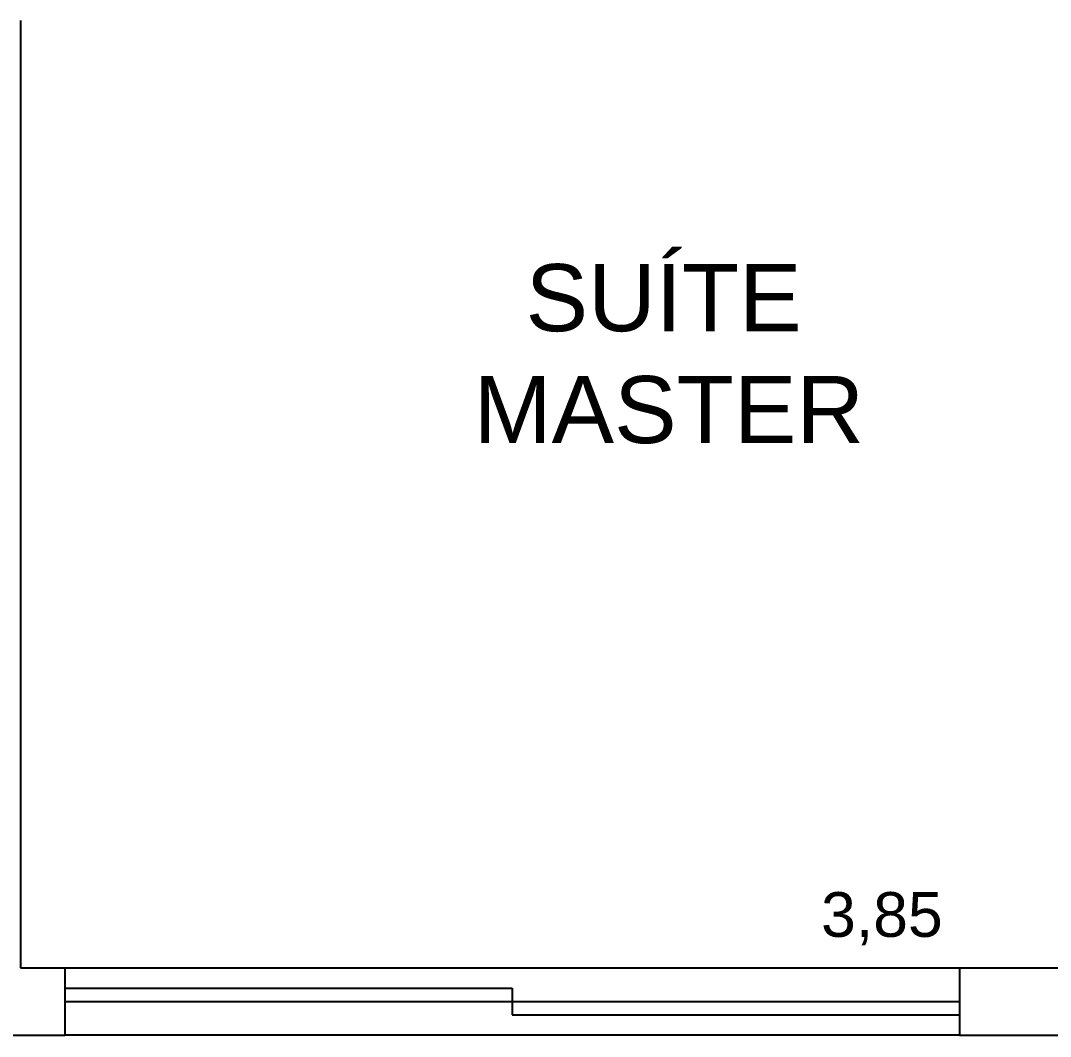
# Model space of a CAD drawing. Header units: millimetres. Extents: x 154.1 to 235.2, y 94.9 to 137.4.
# Drawn here: x 213.497 to 215.798, y 114.256 to 116.526 of the extents above; entities that cross this region are included whole.
import ezdxf

# ---------------------------------------------------------------- set-up
doc = ezdxf.new("R2010")
doc.units = ezdxf.units.MM
doc.header["$LTSCALE"] = 0.05
for name, color, linetype in [('Cotas', 6, 'Continuous'), ('Desnivel', 1, 'Continuous'), ('Janela', 2, 'Continuous'), ('Parede', 5, 'Continuous')]:
    doc.layers.add(name, color=color, linetype=linetype)
doc.styles.get("Standard").update_dxf_attribs({"font": 'arial.ttf'})
doc.dimstyles.new('ISO-25', dxfattribs={"dimtxt": 0.3, "dimasz": 2.5, "dimexe": 1.25, "dimexo": 0.625, "dimgap": 0.2, "dimtad": 1, "dimzin": 1, "dimtxsty": 'Standard', "dimcen": 2.5, "dimse1": 1, "dimse2": 1, "dimsd1": 1, "dimsd2": 1, "dimclrd": 6, "dimclrt": 2, "dimadec": 0, "dimazin": 0, "dimtfac": 1, "dimtmove": 0, "dimatfit": 3, "dimfxl": 1, "dimarcsym": 0})

# ---------------------------------------------------------------- blocks, each defined once
blk = doc.blocks.new('*D103')
at = {"layer": 'Defpoints', "color": 0}
for p in [(213.4968, 114.4091), (217.3468, 114.4091), (217.3468, 114.2591)]:
    blk.add_point(p, dxfattribs=at)
at = {"layer": 'Cotas', "color": 2, "insert": (215.4218, 114.5192), "char_height": 0.1, "attachment_point": 5}
blk.add_mtext('3,85', dxfattribs=at)
blk = doc.blocks.new('*D106')
at = {"layer": 'Defpoints', "color": 0}
for p in [(213.2068, 114.2591), (215.7585, 114.253), (215.7585, 113.8528)]:
    blk.add_point(p, dxfattribs=at)
at = {"layer": 'Cotas', "color": 2, "insert": (214.4826, 114.1129), "char_height": 0.1, "attachment_point": 5}
blk.add_mtext('2,55', dxfattribs=at)

msp = doc.modelspace()

# ---------------------------------------------------------------- linework, layer by layer
at = {"layer": 'Desnivel'}
for p, q in [((213.5953, 114.4091), (215.5953, 114.4091)), ((215.5953, 114.2591), (213.5953, 114.2591))]:
    msp.add_line(p, q, dxfattribs=at)
at = {"layer": 'Janela'}
for p, q in [((213.5953, 114.3641), (214.5953, 114.3641)), ((214.5953, 114.3641), (214.5953, 114.3041)), ((213.5953, 114.3341), (215.5953, 114.3341)), ((214.5953, 114.3041), (215.5953, 114.3041))]:
    msp.add_line(p, q, dxfattribs=at)
at = {"layer": 'Parede'}
for p, q in [((213.4968, 116.5261), (213.4968, 114.4091)), ((213.4968, 114.4091), (213.5953, 114.4091)), ((213.5953, 114.4091), (213.5953, 114.2591)), ((215.5953, 114.4091), (215.5953, 114.2591)), ((215.5953, 114.4091), (217.3468, 114.4091)), ((213.2068, 114.2591), (213.5953, 114.2591)), ((215.5953, 114.2591), (217.4968, 114.2591))]:
    msp.add_line(p, q, dxfattribs=at)

# ---------------------------------------------------------------- texts
at = {"layer": 'Janela', "insert": (214.509, 115.9819), "char_height": 0.15, "attachment_point": 1}
msp.add_mtext('  SUÍTE \\PMASTER', dxfattribs=at)

# ---------------------------------------------------------------- dimensions: what is measured, and where the dimension line sits
at = {"layer": 'Cotas'}
dim = msp.add_linear_dim(base=(217.3468, 114.2591), p1=(213.4968, 114.4091), p2=(217.3468, 114.4091), dimstyle='ISO-25', override={"dimtxt": 0.1}, dxfattribs=at)
dim.commit()
dim.dimension.update_dxf_attribs({"geometry": '*D103', "text_midpoint": (215.4218, 114.5192)})
dim = msp.add_linear_dim(base=(215.7585, 113.8528), p1=(213.2068, 114.2591), p2=(215.7585, 114.253), dimstyle='ISO-25', override={"dimtxt": 0.1}, dxfattribs=at)
dim.commit()
dim.dimension.update_dxf_attribs({"geometry": '*D106', "text_midpoint": (214.4826, 113.8528), "dimtype": 160})

doc.saveas('drawing.dxf')
